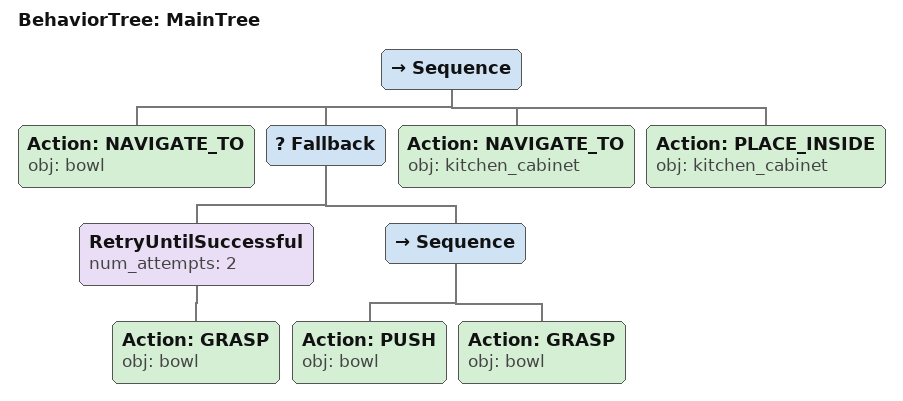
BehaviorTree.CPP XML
<root main_tree_to_execute="MainTree">
  <BehaviorTree ID="MainTree">
    <Sequence>
      <!-- Navigate to bowl -->
      <Action ID="NAVIGATE_TO" obj="bowl" />
      <!-- Fallback: if GRASP bowl fails, try alternative to reposition -->
      <Fallback>
        <!-- Retry GRASP bowl up to 2 attempts -->
        <RetryUntilSuccessful num_attempts="2">
          <!-- Grasp bowl -->
          <Action ID="GRASP" obj="bowl" />
        </RetryUntilSuccessful>
        <Sequence>
          <!-- Push bowl forward toward front edge of table -->
          <Action ID="PUSH" obj="bowl" />
          <!-- Grasp bowl -->
          <Action ID="GRASP" obj="bowl" />
        </Sequence>
      </Fallback>
      <!-- Navigate to kitchen_cabinet -->
      <Action ID="NAVIGATE_TO" obj="kitchen_cabinet" />
      <!-- Place inside kitchen_cabinet -->
      <Action ID="PLACE_INSIDE" obj="kitchen_cabinet" />
    </Sequence>
  </BehaviorTree>
</root>
